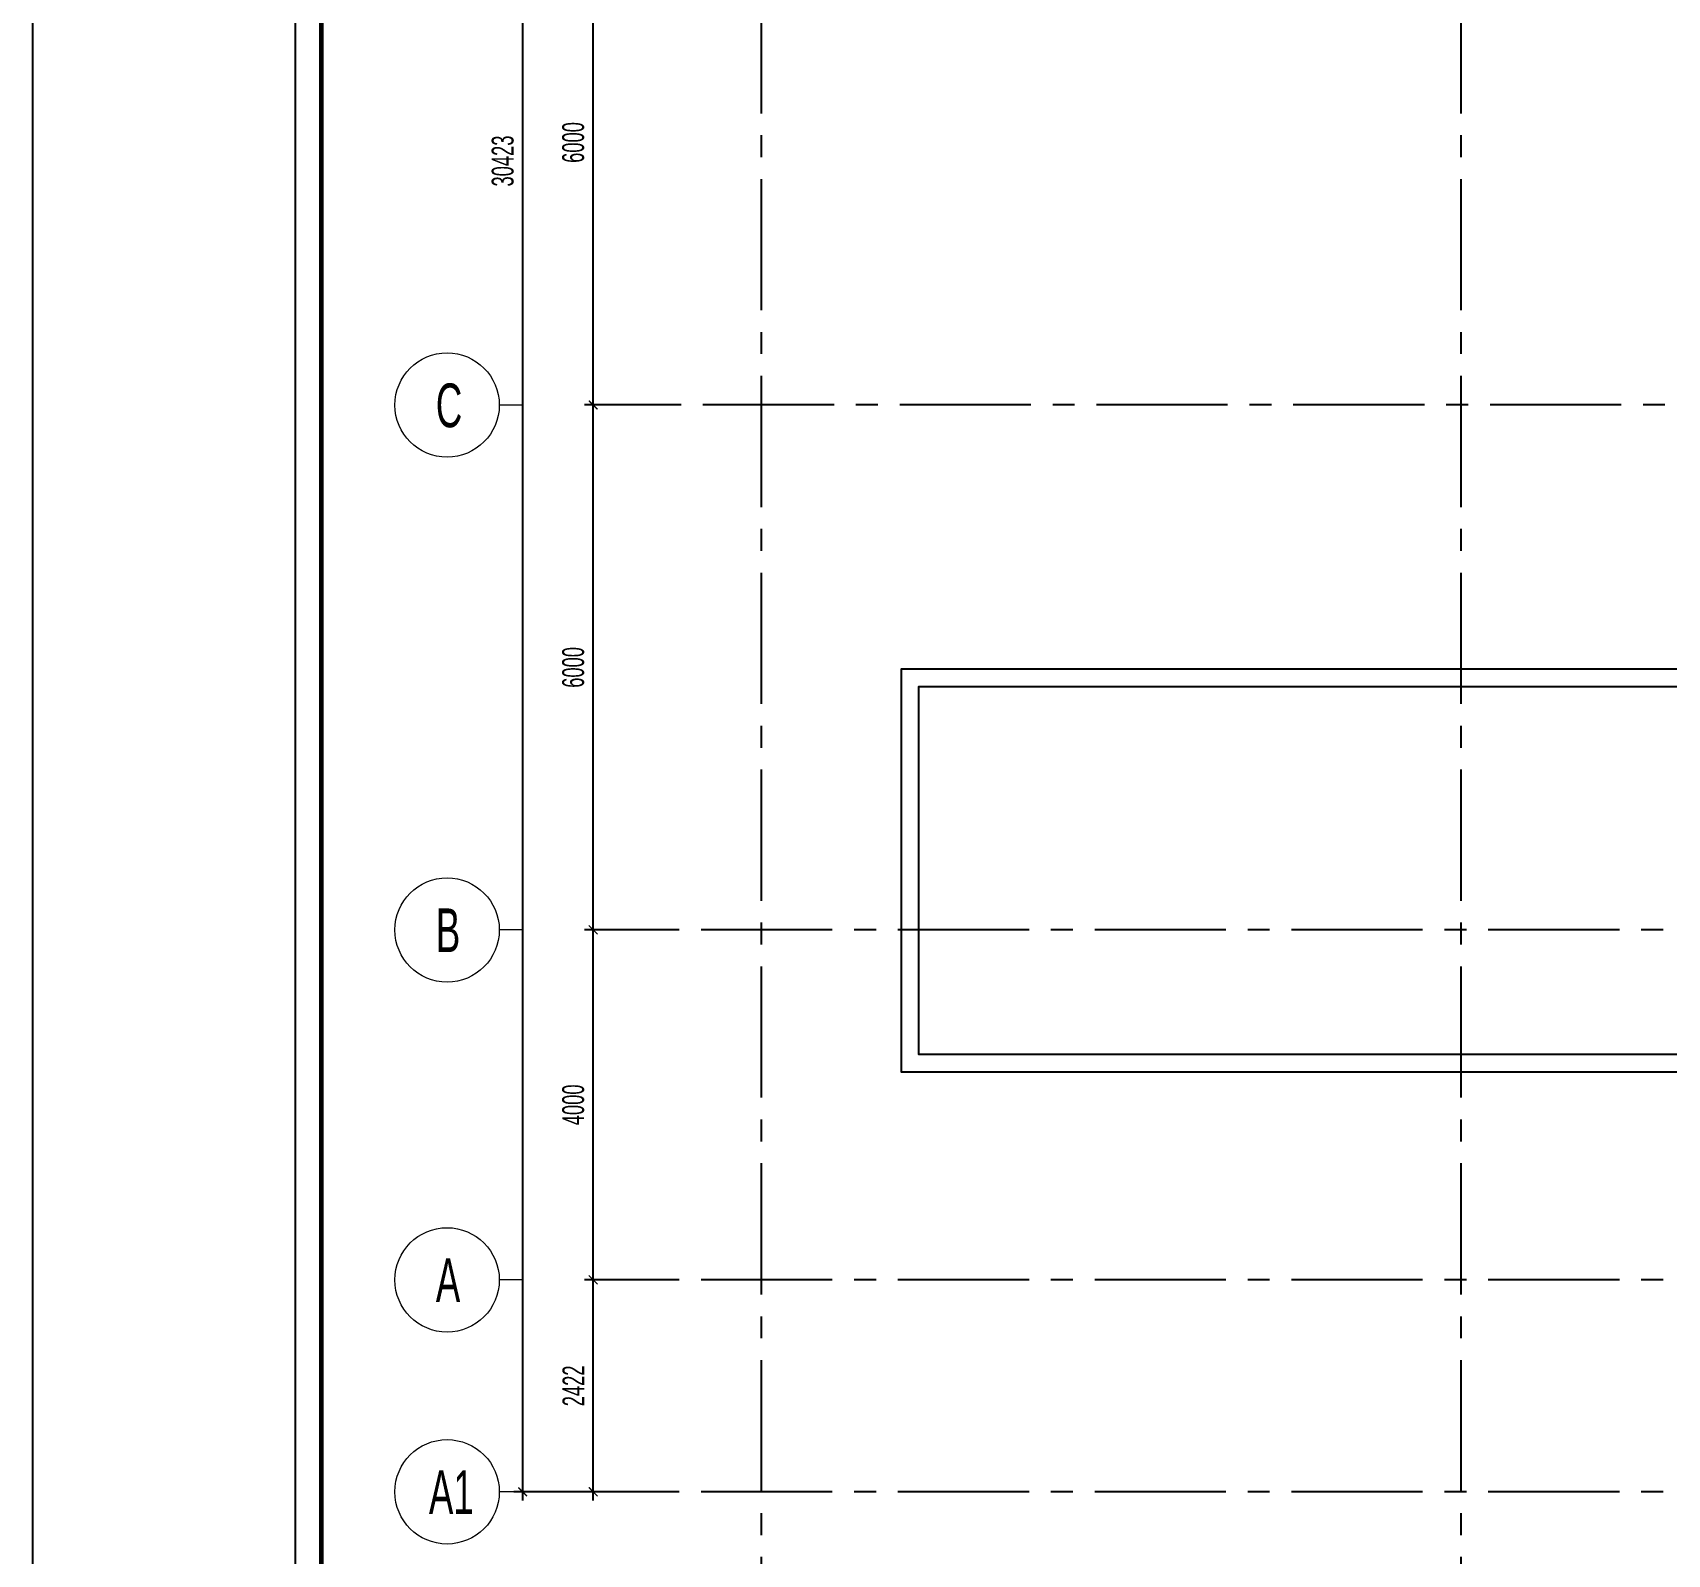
# Model space of a CAD drawing. Header units: millimetres. Extents: x 71 to 1853844, y -54216 to 5184.
# Drawn here: x 1769744 to 1788435, y -34298 to -16906 of the extents above; entities that cross this region are included whole.
import ezdxf

# ---------------------------------------------------------------- set-up
doc = ezdxf.new("R2010")
doc.units = ezdxf.units.MM
doc.header["$LTSCALE"] = 1000
doc.header["$MEASUREMENT"] = 0
doc.header["$PDMODE"] = 3
doc.linetypes.add('CENTER2', pattern=[1.125, 0.75, -0.125, 0.125, -0.125])
doc.layers.get('0').update_dxf_attribs({"linetype": 'CONTINUOUS'})
doc.layers.get('Defpoints').update_dxf_attribs({"linetype": 'CONTINUOUS'})
for name, color, linetype in [('CDC-KHUNGTEN', 7, 'CONTINUOUS'), ('CDC.01.AXIS', 160, 'CENTER2'), ('CDC.02.DIM', 1, 'CONTINUOUS'), ('CDC.03.BORDER', 3, 'CONTINUOUS'), ('CDC.06.TEXT', 2, 'CONTINUOUS')]:
    doc.layers.add(name, color=color, linetype=linetype)
doc.layers.add('KCS_CHI', color=1, linetype='CONTINUOUS', lineweight=15)
doc.styles.add('ARIAL', font='arial.ttf', dxfattribs={"width": 0.6})
doc.dimstyles.new('100', dxfattribs={"dimscale": 100, "dimtxt": 2.5, "dimasz": 1, "dimexe": 1, "dimexo": 0, "dimgap": 1, "dimtad": 1, "dimdec": 0, "dimdsep": 46, "dimtxsty": 'ARIAL', "dimblk": 'ARCHTICK', "dimcen": 1, "dimdle": 1, "dimclrd": 1, "dimclre": 1, "dimclrt": 2, "dimadec": 0, "dimazin": 0, "dimtfac": 0.00072, "dimtdec": 0, "dimtix": 1, "dimtmove": 2, "dimatfit": 3, "dimldrblk": 'ARCHTICK', "dimfxl": 1, "dimtolj": 1, "dimarcsym": 0})

# ---------------------------------------------------------------- blocks, each defined once
blk = doc.blocks.new('_ARCHTICK')
at = {"color": 0, "linetype": 'ByBlock', "const_width": 0.15}
blk.add_lwpolyline([(-0.5, -0.5), (0.5, 0.5)], dxfattribs=at)
blk = doc.blocks.new('*D15')
at = {"layer": 'CDC.02.DIM', "color": 1, "lineweight": -2, "transparency": 16777216}
for p, q in [((1777004, -31161), (1776053, -31161)), ((1776153, -33684), (1776153, -31061)), ((1777004, -33584), (1776053, -33584))]:
    blk.add_line(p, q, dxfattribs=at)
at = {"layer": 'Defpoints', "color": 0, "transparency": 16777216}
for p in [(1776153, -31161), (1777004, -31161), (1777004, -33584)]:
    blk.add_point(p, dxfattribs=at)
at = {"layer": 'CDC.02.DIM', "color": 1, "lineweight": -2, "transparency": 16777216, "xscale": 100, "yscale": 100, "zscale": 100}
for p, rotation in [((1776153, -31161), 90), ((1776153, -33584), 270)]:
    blk.add_blockref('_ARCHTICK', p, dxfattribs=dict(at, rotation=rotation))
at = {"layer": 'CDC.02.DIM', "color": 2, "transparency": 16777216, "insert": (1775927, -32373), "char_height": 250, "attachment_point": 5, "rotation": 90, "style": 'ARIAL'}
blk.add_mtext('\\A1;2422', dxfattribs=at)
blk = doc.blocks.new('*D16')
at = {"layer": 'CDC.02.DIM', "color": 1, "lineweight": -2, "transparency": 16777216}
for p, q in [((1777004, -3161), (1775247, -3161)), ((1775347, -33684), (1775347, -3061)), ((1777004, -33584), (1775247, -33584))]:
    blk.add_line(p, q, dxfattribs=at)
at = {"layer": 'Defpoints', "color": 0, "transparency": 16777216}
for p in [(1775347, -3161), (1777004, -3161), (1777004, -33584)]:
    blk.add_point(p, dxfattribs=at)
at = {"layer": 'CDC.02.DIM', "color": 1, "lineweight": -2, "transparency": 16777216, "xscale": 100, "yscale": 100, "zscale": 100}
for p, rotation in [((1775347, -3161), 90), ((1775347, -33584), 270)]:
    blk.add_blockref('_ARCHTICK', p, dxfattribs=dict(at, rotation=rotation))
at = {"layer": 'CDC.02.DIM', "color": 2, "transparency": 16777216, "insert": (1775119, -18373), "char_height": 250, "attachment_point": 5, "rotation": 90, "style": 'ARIAL'}
blk.add_mtext('\\A1;30423', dxfattribs=at)
blk = doc.blocks.new('*D17')
at = {"layer": 'CDC.02.DIM', "color": 1, "lineweight": -2, "transparency": 16777216}
for p, q in [((1776153, -31261), (1776153, -27061)), ((1777004, -27161), (1776053, -27161)), ((1777004, -31161), (1776053, -31161))]:
    blk.add_line(p, q, dxfattribs=at)
at = {"layer": 'Defpoints', "color": 0, "transparency": 16777216}
for p in [(1776153, -27161), (1777004, -27161), (1777004, -31161)]:
    blk.add_point(p, dxfattribs=at)
at = {"layer": 'CDC.02.DIM', "color": 1, "lineweight": -2, "transparency": 16777216, "xscale": 100, "yscale": 100, "zscale": 100}
for p, rotation in [((1776153, -27161), 90), ((1776153, -31161), 270)]:
    blk.add_blockref('_ARCHTICK', p, dxfattribs=dict(at, rotation=rotation))
at = {"layer": 'CDC.02.DIM', "color": 2, "transparency": 16777216, "insert": (1775925, -29161), "char_height": 250, "attachment_point": 5, "rotation": 90, "style": 'ARIAL'}
blk.add_mtext('\\A1;4000', dxfattribs=at)
blk = doc.blocks.new('*D18')
at = {"layer": 'CDC.02.DIM', "color": 1, "lineweight": -2, "transparency": 16777216}
for p, q in [((1776153, -27261), (1776153, -21061)), ((1777004, -21161), (1776053, -21161)), ((1777004, -27161), (1776053, -27161))]:
    blk.add_line(p, q, dxfattribs=at)
at = {"layer": 'Defpoints', "color": 0, "transparency": 16777216}
for p in [(1776153, -21161), (1777004, -21161), (1777004, -27161)]:
    blk.add_point(p, dxfattribs=at)
at = {"layer": 'CDC.02.DIM', "color": 1, "lineweight": -2, "transparency": 16777216, "xscale": 100, "yscale": 100, "zscale": 100}
for p, rotation in [((1776153, -21161), 90), ((1776153, -27161), 270)]:
    blk.add_blockref('_ARCHTICK', p, dxfattribs=dict(at, rotation=rotation))
at = {"layer": 'CDC.02.DIM', "color": 2, "transparency": 16777216, "insert": (1775925, -24161), "char_height": 250, "attachment_point": 5, "rotation": 90, "style": 'ARIAL'}
blk.add_mtext('\\A1;6000', dxfattribs=at)
blk = doc.blocks.new('*D19')
at = {"layer": 'CDC.02.DIM', "color": 1, "lineweight": -2, "transparency": 16777216}
for p, q in [((1776153, -21261), (1776153, -15061)), ((1777004, -15161), (1776053, -15161)), ((1777004, -21161), (1776053, -21161))]:
    blk.add_line(p, q, dxfattribs=at)
at = {"layer": 'Defpoints', "color": 0, "transparency": 16777216}
for p in [(1776153, -15161), (1777004, -15161), (1777004, -21161)]:
    blk.add_point(p, dxfattribs=at)
at = {"layer": 'CDC.02.DIM', "color": 1, "lineweight": -2, "transparency": 16777216, "xscale": 100, "yscale": 100, "zscale": 100}
for p, rotation in [((1776153, -15161), 90), ((1776153, -21161), 270)]:
    blk.add_blockref('_ARCHTICK', p, dxfattribs=dict(at, rotation=rotation))
at = {"layer": 'CDC.02.DIM', "color": 2, "transparency": 16777216, "insert": (1775925, -18161), "char_height": 250, "attachment_point": 5, "rotation": 90, "style": 'ARIAL'}
blk.add_mtext('\\A1;6000', dxfattribs=at)
blk = doc.blocks.new('KHUNG TEN')
at = {"layer": 'CDC-KHUNGTEN', "color": 8}
blk.add_lwpolyline([(75096, 1100), (83000, 1100), (83000, 58300), (3000, 58300), (3000, 1100), (75096, 1100)], dxfattribs=at)
at = {"layer": 'CDC-KHUNGTEN', "color": 255, "lineweight": 60}
blk.add_lwpolyline([(74900, 1400), (74900, 58000), (3300, 58000), (3300, 1400), (74900, 1400)], close=True, dxfattribs=at)
at = {"layer": 'Defpoints', "color": 1, "ltscale": 0.2}
blk.add_lwpolyline([(0, 0), (0, 59400), (84100, 59400), (84100, 0), (0, 0)], close=True, dxfattribs=at)

msp = doc.modelspace()

# ---------------------------------------------------------------- linework, layer by layer
at = {"layer": 'CDC.01.AXIS', "ltscale": 2}
for p, q in [((1778074.3, -578.6), (1778074.3, -35145.9)), ((1778074.3, -578.6), (1778074.3, -35145.9)), ((1786074.3, -578.6), (1786074.3, -35145.9)), ((1786074.3, -578.6), (1786074.3, -35145.9)), ((1835157.8, -21161.5), (1776902.9, -21161.5)), ((1835157.8, -21161.5), (1776902.9, -21161.5)), ((1835137.4, -27161.5), (1776865, -27161.5)), ((1835137.4, -27161.5), (1776865, -27161.5)), ((1835137.4, -31161.5), (1776730.9, -31161.5)), ((1835137.4, -31161.5), (1776730.9, -31161.5)), ((1835137.4, -33583.7), (1776730.9, -33583.7)), ((1835137.4, -33583.7), (1776730.9, -33583.7))]:
    msp.add_line(p, q, dxfattribs=at)
at = {"layer": 'CDC.03.BORDER', "elevation": 0}
for points in [[(1799574, -28781.9), (1799574, -24181.9), (1779674, -24181.9), (1779674, -28781.9)], [(1799374, -28581.9), (1799374, -24381.9), (1779874, -24381.9), (1779874, -28581.9)]]:
    msp.add_lwpolyline(points, close=True, dxfattribs=at)
at = {"layer": 'KCS_CHI'}
for p, q in [((1775346.9, -21162.1), (1775078.9, -21162.1)), ((1775346.9, -27162.1), (1775078.9, -27162.1)), ((1775346.9, -31162.1), (1775078.9, -31162.1)), ((1775346.9, -33584.3), (1775078.9, -33584.3))]:
    msp.add_line(p, q, dxfattribs=at)
for centre in [(1774482.4, -21162.1), (1774482.4, -27162.1), (1774482.4, -31162.1), (1774482.4, -33584.3)]:
    msp.add_circle(centre, 596.6, dxfattribs=at)

# ---------------------------------------------------------------- block references
at = {"layer": 'CDC.06.TEXT'}
msp.add_blockref('KHUNG TEN', (1769743.8, -54216), dxfattribs=at)

# ---------------------------------------------------------------- texts
at = {"layer": 'CDC.06.TEXT', "style": 'ARIAL', "width": 0.6}
for s, p in [('C', (1774353.4, -21415.9)), ('B', (1774353.4, -27415.9)), ('A', (1774353.4, -31415.9)), ('A1', (1774274.5, -33838.1))]:
    msp.add_text(s, height=500, dxfattribs=at).set_placement(p)

# ---------------------------------------------------------------- dimensions: what is measured, and where the dimension line sits
at = {"layer": 'CDC.02.DIM'}
for base, p1, p2, picture, middle in [((1775346.9, -3161.5), (1777004.4, -33584.3), (1777004.4, -3161.5), '*D16', (1775119.2, -18372.9)), ((1776152.6, -15161.5), (1777004.4, -21161.5), (1777004.4, -15161.5), '*D19', (1775924.9, -18161.5)), ((1776152.6, -21161.5), (1777004.4, -27161.5), (1777004.4, -21161.5), '*D18', (1775924.9, -24161.5)), ((1776152.6, -27161.5), (1777004.4, -31161.5), (1777004.4, -27161.5), '*D17', (1775924.9, -29161.5)), ((1776152.6, -31161.5), (1777004.4, -33583.7), (1777004.4, -31161.5), '*D15', (1775927.1, -32372.6))]:
    dim = msp.add_linear_dim(base=base, p1=p1, p2=p2, angle=90, dimstyle='100', dxfattribs=at)
    dim.commit()
    dim.dimension.update_dxf_attribs({"geometry": picture, "text_midpoint": middle})

doc.saveas('drawing.dxf')
